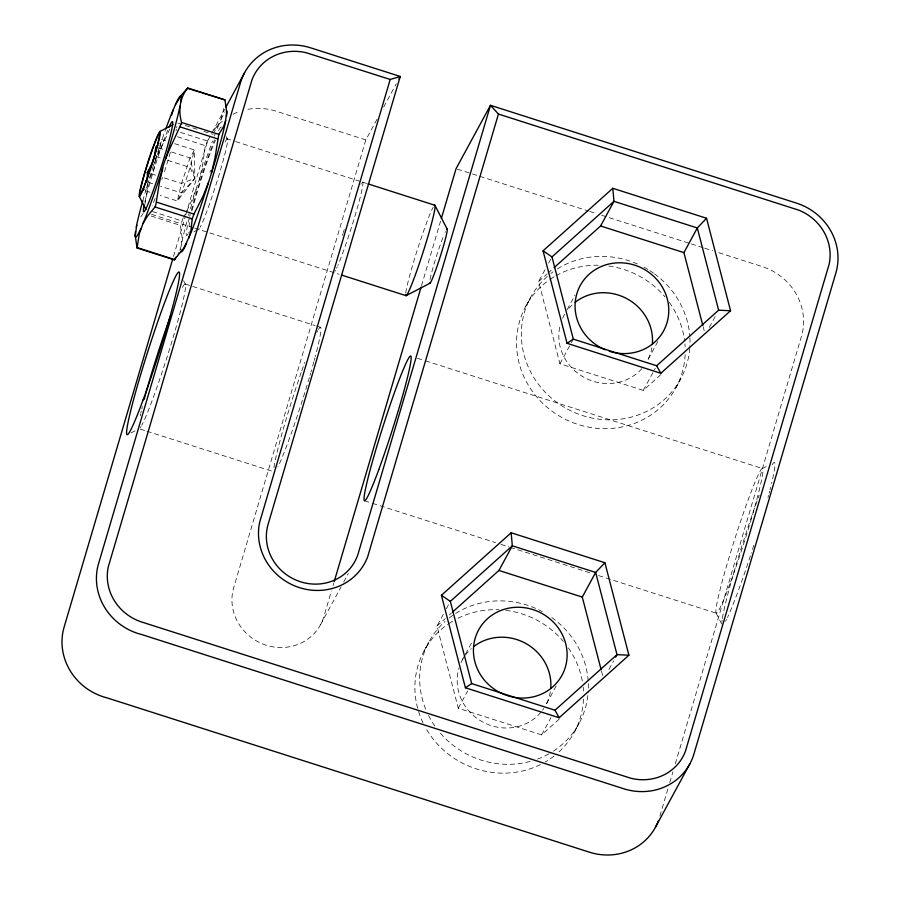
<?xml version="1.0" encoding="UTF-8"?>
<svg xmlns="http://www.w3.org/2000/svg" width="900" height="900" viewBox="0 0 900 900"><rect width="100%" height="100%" fill="white"/><g stroke="black" fill="none" stroke-linecap="round" stroke-linejoin="round"><path stroke-width="0.67" stroke-dasharray="4.5 3.38" d="M160.403 142.999L160.189 146.329A47.486 31.117 21 0 1 159.232 150.334L157.365 154.361M183.127 218.216L180.394 225.382L182.115 237.352L181.035 247.657A74.081 4.837 -72.3 0 0 180.866 250.211M208.249 139.534L205.29 145.654L202.545 165.375L199.192 180.011L192.69 198.45L185.917 212.985M155.779 158.58L154.328 166.95A47.486 46.508 -0.8 0 1 152.381 172.766L149.468 178.74M144.833 204.75L149.029 180.574M223.808 108.349L221.029 119.351L214.493 131.749M181.901 241.841L182.542 239.231A74.081 4.837 -72.3 0 1 187.459 219.42M149.614 178.178L150.525 174.6A74.081 4.837 -72.3 0 0 149.468 178.031M181.148 246.071L179.82 250.211M196.211 189.225L194.884 193.792A74.081 4.837 -72.3 0 0 189.709 211.343M173.464 256.523L185.4 216.101M185.794 214.751L206.066 146.025A57.611 54.371 28.5 0 1 210.127 136.17M377.089 119.16L365.827 139.882L233.685 587.7A47.453 44.786 28.5 0 0 266.085 645.176A47.453 44.786 28.5 0 0 323.899 616.534L331.436 590.985M333.022 585.596L333.821 582.908M421.515 285.716L440.561 221.164M659.903 816.03L668.205 787.871M669.791 782.516L672.952 771.784M675.326 763.74L801.45 336.33A57.611 54.371 28.5 0 0 762.12 266.546L718.009 252.45M151.965 169.999L154.553 161.921M169.763 128.981L155.16 160.808M153.484 165.398L154.744 161.955M218.869 124.358L217.732 127.373A74.081 4.837 -72.3 0 0 216.506 130.466M221.029 119.351L222.019 117.405A74.081 4.837 -72.3 0 1 225.067 111.791M177.851 254.374L178.931 252.281M183.679 217.17L185.355 214.031M212.119 132.514L224.696 109.339M383.704 106.965L396.281 83.801M320.558 624.656L341.077 586.856M343.721 581.974L348.356 573.446M660.825 374.659L643.264 390.397L559.935 363.769L538.594 281.554L545.951 267.998M548.629 263.07L551.306 258.142M525.712 306.382L530.505 297.562M567.169 309.6L574.965 295.234M559.935 363.769L570.634 344.048M571.309 342.821L573.311 339.12M559.181 719.123L541.62 734.873L458.28 708.232L436.95 626.029L443.644 613.699M446.31 608.771L450.326 601.38M424.069 650.846L428.861 642.026M462.262 660.06L464.861 655.268M465.514 654.075L472.669 640.901M458.28 708.232L467.651 690.986M657.832 341.505L647.426 360.664A47.453 44.786 28.5 0 0 651.893 347.771M643.264 390.397L655.301 368.224M676.046 387.517L680.839 378.697M709.279 327.431L715.961 315.113M556.189 685.98L545.783 705.139A47.453 44.786 28.5 0 0 550.744 688.342M541.62 734.873L550.98 717.626M574.403 731.992L579.195 723.173M608.962 669.442L613.643 660.814M140.839 216.81L143.179 213.48M146.07 187.931L146.441 187.504A47.486 15.39 16.4 0 0 147.431 185.692L147.645 183.476M538.594 281.554L546.863 274.151M547.898 273.218L553.061 268.594M436.95 626.029L445.219 618.615M449.348 614.914L451.418 613.058M193.95 231.739L197.505 229.894M131.04 432.923L138.161 429.221M762.154 468.63L766.901 466.178M365.827 139.882L276.255 111.251A57.611 54.371 28.5 0 0 246.814 109.508M457.38 169.144L588.364 211.016M589.702 211.444L596.385 213.581M601.729 215.28L689.94 243.484M691.279 243.911L703.305 247.748M704.644 248.175L712.665 250.74M177.784 123.075L199.553 130.039M203.94 131.434L213.086 134.359M226.282 138.578L234.304 141.142M235.643 141.57L361.294 181.732M362.632 182.16L366.649 183.442M180.394 132.379L206.989 140.884M177.379 136.733L205.29 145.654M161.46 139.444L166.725 141.131M174.623 143.651L194.355 149.963L194.861 178.357L177.322 200.981L160.222 195.514M158.456 147.825L163.721 149.513M171.607 152.032L190.035 157.916L194.861 178.357L181.643 193.016L177.322 200.981L181.519 183.431L190.035 157.916L194.355 149.963L190.159 167.513L181.643 193.016L160.594 186.289M155.947 156.578L162.529 158.681M167.794 160.369L190.159 167.513L194.861 178.357L181.519 183.431L163.102 177.536M151.256 173.756L156.521 175.444M148.759 182.509L152.696 183.769M145.755 190.89L151.009 192.566M152.381 211.511L181.631 220.86M151.526 214.324L193.399 227.7M194.737 228.127L339.109 274.275M151.155 216.034L180.394 225.382M185.175 284.029L315.191 325.586M316.507 326.002L320.49 327.274M417.386 358.245L424.08 360.382M425.419 360.81L762.514 468.562M140.31 429.109L145.609 430.808M146.936 431.224L271.642 471.082M364.5 500.76L371.194 502.897M372.532 503.325L495.596 542.666M500.951 544.376L508.973 546.941M510.311 547.369L591.908 573.446M598.601 575.584L716.321 613.215M716.051 612.979L722.149 624.881M226.282 136.688L227.509 139.061M183.611 280.699L185.445 284.265M703.159 326.745L704.205 330.784M601.515 671.209L602.91 676.597M641.835 368.662A47.453 44.786 28.5 0 1 584.415 377.55A47.453 44.786 28.5 0 1 560.306 324.652M562.613 318.218A47.453 44.786 28.5 0 1 564.885 313.886M568.868 308.329A47.453 44.786 28.5 0 1 575.224 302.22M318.465 329.411A75.926 4.961 -72.3 0 1 315.27 356.58M314.921 357.851A75.926 4.961 -72.3 0 1 314.224 360.473M313.853 361.811A75.926 4.961 -72.3 0 1 311.918 368.752M311.614 369.821A75.926 4.961 -72.3 0 1 310.984 371.993M310.669 373.095A75.926 4.961 -72.3 0 1 310.027 375.311M309.364 377.55A75.926 4.961 -72.3 0 1 305.168 391.421M304.808 392.591A75.926 4.961 -72.3 0 1 277.886 466.909M273.971 467.685A75.926 4.961 -72.3 0 1 301.41 371.846M301.793 370.766A75.926 4.961 -72.3 0 1 304.785 362.351M316.89 332.303A75.926 4.961 -72.3 0 1 317.723 330.716M182.407 287.46A75.926 4.961 -72.3 0 1 174.049 334.305A75.926 4.961 -72.3 0 1 141.75 425.25M141.007 426.544A75.926 4.961 -72.3 0 1 140.355 427.534M140.209 415.789A75.926 4.961 -72.3 0 1 140.614 413.933M140.828 412.965A75.926 4.961 -72.3 0 1 141.3 410.951M141.806 408.825A75.926 4.961 -72.3 0 1 142.346 406.609M225.09 142.054A47.453 3.105 -72.3 0 1 220.804 168.93A47.453 3.105 -72.3 0 1 200.194 227.183M199.328 228.611A47.453 3.105 -72.3 0 1 198.979 229.039M543.769 708.491A47.453 44.786 28.5 0 1 542.655 710.089M540.832 712.395A47.453 44.786 28.5 0 1 482.76 722.014A47.453 44.786 28.5 0 1 458.921 668.183M460.969 662.681A47.453 44.786 28.5 0 1 463.23 658.361M465.401 655.11A47.453 44.786 28.5 0 1 471.319 648.585M685.148 354.623A85.421 80.617 28.5 0 1 561.994 417.566A85.421 80.617 28.5 0 1 549.293 279.934M550.395 279.18A85.421 80.617 28.5 0 1 554.918 276.334M556.087 275.67A85.421 80.617 28.5 0 1 599.197 265.252M608.85 266.051A85.421 80.617 28.5 0 1 665.01 296.921M669.274 302.377A85.421 80.617 28.5 0 1 684.472 339.93M684.923 343.935A85.421 80.617 28.5 0 1 685.114 346.613M689.76 348.457A85.421 80.617 28.5 0 1 568.024 409.41A85.421 80.617 28.5 0 1 549.832 274.32M550.879 273.488A85.421 80.617 28.5 0 1 553.005 271.89M557.426 268.898A85.421 80.617 28.5 0 1 637.673 264.094M643.939 267.176A85.421 80.617 28.5 0 1 648.776 269.977M649.957 270.731A85.421 80.617 28.5 0 1 653.423 273.082M654.559 273.892A85.421 80.617 28.5 0 1 689.816 336.454M689.906 337.793A85.421 80.617 28.5 0 1 689.861 347.13M583.492 699.097A85.421 80.617 28.5 0 1 558.113 752.648M554.04 756.056A85.421 80.617 28.5 0 1 545.197 762.03M540.472 764.572A85.421 80.617 28.5 0 1 425.655 727.875M423.113 723.015A85.421 80.617 28.5 0 1 447.649 624.409M448.751 623.655A85.421 80.617 28.5 0 1 453.274 620.809M457.999 618.266A85.421 80.617 28.5 0 1 498.938 609.773M505.822 610.346A85.421 80.617 28.5 0 1 563.355 641.396M568.418 647.966A85.421 80.617 28.5 0 1 582.626 683.066M583.144 687.071A85.421 80.617 28.5 0 1 583.47 691.076M587.857 695.576A85.421 80.617 28.5 0 1 549.99 753.21M548.82 753.874A85.421 80.617 28.5 0 1 536.58 759.442M530.111 761.456A85.421 80.617 28.5 0 1 439.897 732.623M434.835 726.053A85.421 80.617 28.5 0 1 428.512 715.421M425.689 709.189A85.421 80.617 28.5 0 1 445.151 621.371M449.224 617.962A85.421 80.617 28.5 0 1 542.295 611.64M551.779 617.546A85.421 80.617 28.5 0 1 588.173 680.918M588.319 683.595A85.421 80.617 28.5 0 1 588.116 692.933M213.941 130.151A57.611 54.371 28.5 0 1 223.875 119.936M233.021 114.188A57.611 54.371 28.5 0 1 239.737 111.409M772.144 464.805A85.421 5.58 -72.3 0 1 771.536 483.525M770.636 487.238A85.421 5.58 -72.3 0 1 769.984 489.848M769.635 491.186A85.421 5.58 -72.3 0 1 769.106 493.245M768.544 495.36A85.421 5.58 -72.3 0 1 767.97 497.531M753.84 545.186A85.421 5.58 -72.3 0 1 751.275 553.163M750.409 555.795A85.421 5.58 -72.3 0 1 727.526 617.377M726.491 619.492A85.421 5.58 -72.3 0 1 725.569 621.281M721.935 622.001A85.421 5.58 -72.3 0 1 722.092 620.37M722.363 618.401A85.421 5.58 -72.3 0 1 759.184 495.225M189.259 231.716A56.947 3.724 -72.3 0 1 188.629 232.909M188.078 233.888A56.947 3.724 -72.3 0 1 189.079 218.925M189.754 216.292A56.947 3.724 -72.3 0 1 190.226 214.459M191.261 210.589A56.947 3.724 -72.3 0 1 214.537 139.826M218.509 130.759A56.947 3.724 -72.3 0 1 220.59 127.328M220.939 127.046A56.947 3.724 -72.3 0 1 221.411 127.17M362.137 182.453A47.453 3.105 -72.3 0 1 356.108 212.186A47.453 3.105 -72.3 0 1 337.882 265.399M337.219 266.918A47.453 3.105 -72.3 0 1 336.6 268.256M335.509 270.428A47.453 3.105 -72.3 0 1 335.048 271.238M342.45 235.417A47.453 3.105 -72.3 0 1 343.058 233.471M343.35 232.493A47.453 3.105 -72.3 0 1 344.272 229.545M360.923 184.309A47.453 3.105 -72.3 0 1 361.384 183.499M188.55 215.449A74.081 4.837 -72.3 0 1 189.124 213.412M199.192 180.011A74.081 4.837 -72.3 0 1 212.501 141.007M214.335 136.114A74.081 4.837 -72.3 0 1 215.213 133.785M210.521 170.303A47.453 3.105 -72.3 0 1 209.936 172.226M189.956 226.159A47.453 3.105 -72.3 0 1 190.215 218.385M192.105 210.454A47.453 3.105 -72.3 0 1 215.505 140.344M144.833 201.994A47.453 3.105 -72.3 0 1 168.446 128.588M142.785 200.824A74.081 4.837 -72.3 0 1 148.77 180.304M155.284 159.615A74.081 4.837 -72.3 0 1 159.424 147.161M159.795 146.047A74.081 4.837 -72.3 0 1 165.319 130.264M176.873 126.517A47.453 3.105 -72.3 0 1 176.659 127.778M176.389 129.218A47.453 3.105 -72.3 0 1 176.062 130.826M170.415 152.325A47.453 3.105 -72.3 0 1 163.474 174.656M162.518 177.57A47.453 3.105 -72.3 0 1 161.865 179.482M155.126 198.371A47.453 3.105 -72.3 0 1 152.055 205.999M159.964 143.111A47.486 15.39 16.4 0 1 159.739 143.572M405.743 292.984A47.453 3.105 -72.3 0 1 417.386 249.649A47.453 3.105 -72.3 0 1 433.091 207.382M430.031 279.45A28.463 1.856 -72.3 0 1 444.195 234.405M445.027 232.481A28.463 1.856 -72.3 0 1 445.399 231.683M730.575 582.12A75.926 4.961 -72.3 0 0 762.784 468.799A75.926 4.961 -72.3 0 0 724.894 571.748A75.926 4.961 -72.3 0 0 730.575 582.12"/><path stroke-width="1.35" d="M137.025 247.95L139.343 233.764L143.089 223.346A74.081 4.837 -72.3 0 0 161.314 172.451C165.578 154.8 174.904 139.028 181.597 122.468C178.132 110.812 179.797 97.492 187.751 87.998L224.966 99.889L226.688 111.87L225.225 123.244A74.081 4.837 -72.3 0 1 212.873 168.683L207.09 187.076A74.081 4.837 -72.3 0 1 190.024 235.102L183.859 247.984L174.251 259.852L137.025 247.95L135.304 235.98L136.766 224.595A74.081 4.837 -72.3 0 1 142.785 200.824M208.507 182.453L202.961 196.38L193.928 214.088L192.229 218.857L191.025 230.006L188.752 238.072M147.465 178.74L147.308 172.496L152.257 163.181A47.486 46.508 -0.8 0 0 154.192 157.365M180.844 101.767L180.956 100.181A74.081 4.837 -72.3 0 0 176.254 102.78L171.968 112.748A74.081 4.837 -72.3 0 0 165.803 128.947M143.089 223.346L147.499 216.09L155.014 206.966L155.846 204.615L159.446 182.475L162.877 167.861M225.72 120.589L223.504 126.788L218.824 134.37L214.852 158.602L211.421 173.205M135.517 231.491L135.27 233.032A74.081 4.837 -72.3 0 0 139.972 230.445L140.974 228.487M226.474 116.359L226.732 114.817A74.081 4.837 -72.3 0 0 226.417 110.677M154.564 155.835L155.824 146.981L157.838 145.71M180.09 106.009L179.46 108.619A74.081 4.837 -72.3 0 1 167.107 154.046L165.791 158.625M171.607 115.043L173.239 109.778M136.271 227.261L136.856 225.18M172.676 259.211L64.125 627.075A57.611 54.371 28.5 0 0 107.066 697.883L589.32 852.154A57.611 54.371 28.5 0 0 658.373 820.755M398.936 78.919L400.252 76.478L310.68 47.846A57.611 54.371 28.5 0 0 240.502 82.62L98.55 563.67A57.611 54.371 28.5 0 0 141.491 634.477L623.745 788.749A57.611 54.371 28.5 0 0 693.934 753.975L835.875 272.925A57.611 54.371 28.5 0 0 796.545 203.141L490.466 105.311L358.324 553.129A47.453 44.786 28.5 0 1 300.51 581.771A47.453 44.786 28.5 0 1 268.121 524.295L400.252 76.478L390.195 79.459L259.706 522.067A56.947 53.752 28.5 0 0 299.464 587.633A56.947 53.752 28.5 0 0 367.729 556.594L498.442 114.052L490.466 105.311L456.041 168.716L441.36 218.475M334.215 581.569L421.121 287.055M175.388 104.771L181.609 94.86L187.751 87.998M226.024 106.909L244.564 72.765M554.096 267.66L600.592 225.979L613.969 201.33L612.799 188.303L706.545 218.261L730.553 310.759L660.814 373.275L567.056 343.316L543.06 250.83L612.799 188.303M452.452 612.135L498.949 570.454L512.325 545.805L511.155 532.766L604.901 562.736L628.909 655.222L559.159 717.75L465.412 687.78L441.405 595.294L511.155 532.766M702.81 325.395L683.921 252.619L697.309 227.97L706.545 218.261M601.166 669.859L582.278 597.082L595.654 572.434L604.901 562.736M615.656 657.113L616.995 654.649L595.654 572.434L512.325 545.805L450.326 601.38L471.668 683.595L554.996 710.224L559.159 717.75M655.436 827.235L689.873 763.83M143.876 188.91L143.123 190.046L143.888 189.607M176.58 256.523L174.251 259.852M573.311 339.12L551.981 256.916L613.969 201.33L697.309 227.97L718.639 310.185L656.64 365.76L573.311 339.12L567.056 343.316M554.996 710.224L616.995 654.649L628.909 655.222M465.412 687.78L471.668 683.595M159.986 131.434L173.036 124.661M406.17 295.594L429.907 283.286M224.966 99.889L187.279 88.245M718.639 310.185L730.553 310.759M390.195 79.459L306.619 52.852A48.116 45.416 28.5 0 0 251.955 79.931L108.326 566.685A48.116 45.416 28.5 0 0 141.919 622.08L630.799 778.23A48.116 45.416 28.5 0 0 685.462 751.151L829.091 264.398A48.116 45.416 28.5 0 0 798.457 210.06L498.442 114.052M600.592 225.979L683.921 252.619M181.597 122.468L218.824 134.37M367.988 183.87L434.824 205.234M180.371 126.979L217.597 138.881M147.308 172.496L149.94 173.34M156.701 202.196L193.928 214.088M155.014 206.966L192.229 218.857M341.786 275.13L405.945 295.639M137.498 247.703L174.713 259.594M498.949 570.454L582.278 597.082M543.06 250.83L551.981 256.916M441.405 595.294L450.326 601.38M656.64 365.76L660.814 373.275M434.981 205.38L447.188 229.185M139.241 196.369L145.958 209.464M605.34 349.83A47.453 44.786 28.5 0 1 591.221 272.486A47.453 44.786 28.5 0 1 667.654 300.442A47.453 44.786 28.5 0 1 609.221 351.248M575.224 302.22A47.453 44.786 28.5 0 1 626.929 298.71A47.453 44.786 28.5 0 1 652.387 343.868M144.203 399.386A75.926 4.961 -72.3 0 1 145.249 395.494M145.62 394.155A75.926 4.961 -72.3 0 1 170.561 316.103M503.696 694.294A47.453 44.786 28.5 0 1 488.059 618.21A47.453 44.786 28.5 0 1 564.941 641.048A47.453 44.786 28.5 0 1 513.574 697.23M512.561 697.028A47.453 44.786 28.5 0 1 510.548 696.566M509.558 696.308A47.453 44.786 28.5 0 1 507.577 695.722M506.599 695.396A47.453 44.786 28.5 0 1 504.652 694.688M473.58 646.695A47.453 44.786 28.5 0 1 525.285 643.185A47.453 44.786 28.5 0 1 550.744 688.342M186.705 242.966A74.081 4.837 -72.3 0 1 181.091 251.572M169.11 127.069A47.453 3.105 -72.3 0 1 161.111 167.4A47.453 3.105 -72.3 0 1 144.112 205.357M147.184 180.821A47.486 31.117 21 0 1 146.97 181.834M434.306 205.515A47.453 3.105 -72.3 0 1 422.91 252.709A47.453 3.105 -72.3 0 1 405.641 294.615M446.771 229.264A28.463 1.856 -72.3 0 1 440.224 256.68A28.463 1.856 -72.3 0 1 429.604 283.028M378.765 469.665A75.926 4.961 -72.3 0 0 410.963 356.344A75.926 4.961 -72.3 0 0 373.072 459.293A75.926 4.961 -72.3 0 0 378.765 469.665M143.111 399.859A85.421 5.58 -72.3 0 0 179.347 272.363A85.421 5.58 -72.3 0 0 136.721 388.192A85.421 5.58 -72.3 0 0 143.111 399.859M146.115 180.945A31.32 2.047 -72.3 0 0 159.39 134.201A31.32 2.047 -72.3 0 0 143.764 176.67A31.32 2.047 -72.3 0 0 146.115 180.945M145.778 182.486A34.155 2.228 -72.3 0 0 160.268 131.501A34.155 2.228 -72.3 0 0 143.224 177.817A34.155 2.228 -72.3 0 0 145.778 182.486"/></g></svg>
